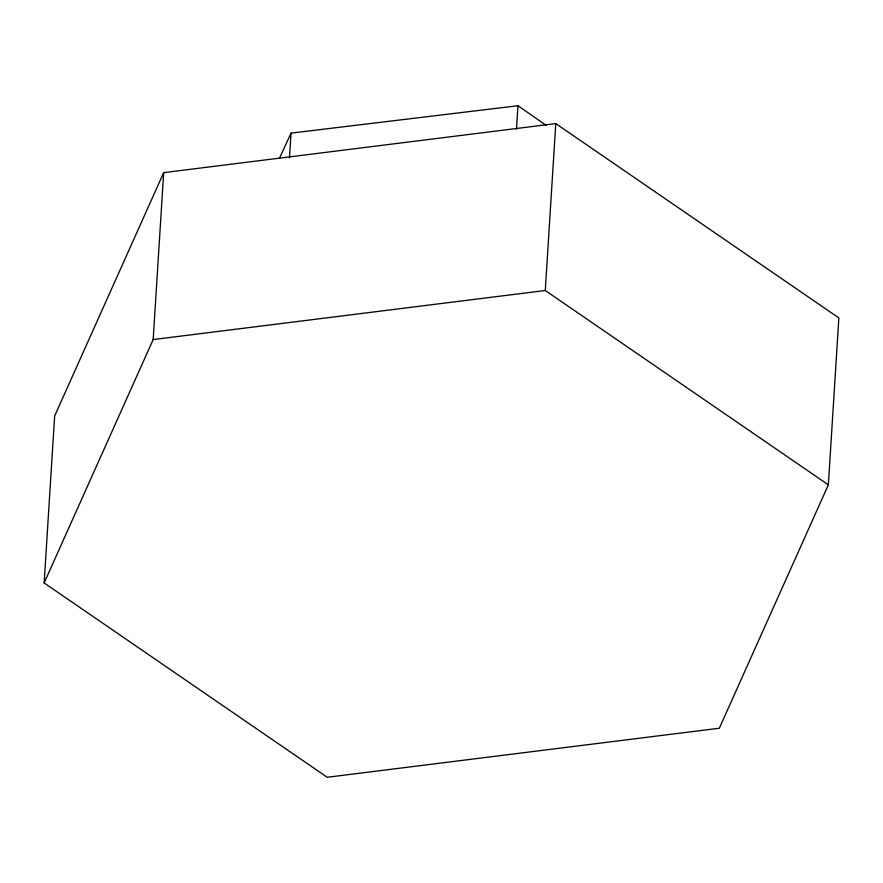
<?xml version="1.0" encoding="UTF-8"?>
<svg xmlns="http://www.w3.org/2000/svg" width="883" height="883" viewBox="0 0 883 883"><rect width="100%" height="100%" fill="white"/><g stroke="black" fill="none" stroke-linecap="round" stroke-linejoin="round"><path stroke-width="1.32" d="M44.15 582.946L54.647 416.014L163.675 172.638L555.782 123.587L838.85 317.924L828.353 484.844L719.325 728.232L327.218 777.272L44.15 582.946L153.178 339.558L163.675 172.638M289.481 157.891L291.037 133.123L517.946 105.728L546.158 125.331M516.478 129.117L517.946 105.728M828.353 484.844L545.275 290.507L555.782 123.587M279.525 158.178L291.037 133.123M153.178 339.558L545.275 290.507"/></g></svg>
